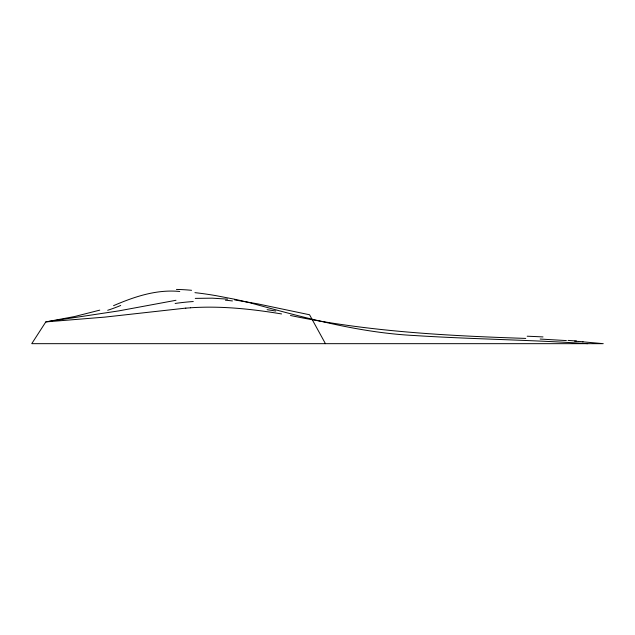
<?xml version="1.0" encoding="UTF-8"?>
<svg xmlns="http://www.w3.org/2000/svg" width="635" height="635" viewBox="0 0 635 635"><rect width="100%" height="100%" fill="white"/><g stroke="black" fill="none" stroke-linecap="round" stroke-linejoin="round"><path stroke-width="0.95" d="M113.554 305.665C134.445 296.68 156.623 289.187 179.761 291.481M99.743 310.142L74.549 316.548L45.807 321.913L31.75 343.67L603.25 343.67L582.47 341.789M175.982 300.284L118.697 310.904L45.807 321.913L104.91 317.103L185.825 308.11M190.627 307.769C221.051 305.752 251.563 308.975 281.567 313.936M195.255 298.379L212.241 298.164L227.64 299.141M525.74 338.415C446.976 335.772 367.784 331.692 290.457 315.484M540.163 339.042L566.372 340.582M587.685 343.67C530.042 339.82 472.242 339.209 414.599 335.534C357.942 332.676 303.173 317.373 248.785 302.466M574.627 341.17L577.818 341.416M234.712 299.95L257.246 303.768L309.555 314.769L325.445 343.67M185.737 308.15A88.94 15.661 -9.5 0 1 190.532 307.816M267.097 309.682A191.826 12.557 13.6 0 1 275.741 311.039M527.185 336.217A173.276 24.765 1.5 0 1 543.012 336.931M568.071 340.408A98.409 6.048 2.5 0 1 576.604 341.035M578.35 341.392A88.749 4.437 2.8 0 1 583.033 341.773M120.713 305.451A122.245 20.518 -7.4 0 1 107.688 310.285M176.427 289.433A164.243 43.474 20.3 0 1 191.564 290.298M194.937 292.656A169.593 42.728 19.4 0 1 216.13 295.68L234.434 299.196A185.428 47.355 19.5 0 1 248.825 302.522M225.409 300.196A160.877 43.712 -8.1 0 1 232.442 300.942M175.133 303.459A106.005 43.704 -13.6 0 1 193.27 301.538"/></g></svg>
